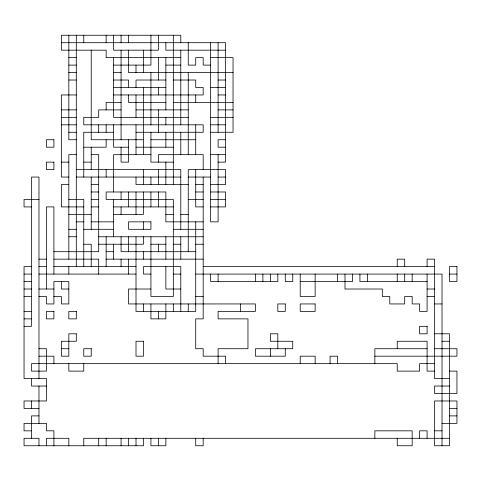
<?xml version="1.0" encoding="UTF-8"?>
<svg xmlns="http://www.w3.org/2000/svg" width="481" height="481" viewBox="0 0 481 481"><rect width="100%" height="100%" fill="white"/><g stroke="black" fill="none" stroke-linecap="round" stroke-linejoin="round"><path stroke-width="0.72" d="M61.37 42.707L225.571 42.707L225.571 162.133L218.109 162.133M225.571 50.174L165.861 50.174L165.861 42.707M68.831 57.636L76.299 57.636M180.79 57.636L106.151 57.636L106.151 50.174L61.37 50.174L61.37 35.245L180.79 35.245L180.79 42.707M210.642 57.636L233.038 57.636L233.038 132.275L210.642 132.275M68.831 65.103L76.299 65.103M113.618 65.103L150.932 65.103L150.932 35.245M165.861 65.103L180.79 65.103M210.642 65.103L203.18 65.103L203.18 57.636L195.719 57.636L195.719 65.103L188.251 65.103L188.251 42.707M68.831 72.565L76.299 72.565M113.618 72.565L121.08 72.565M233.038 72.565L128.541 72.565L128.541 50.174M68.831 80.026L76.299 80.026M113.618 80.026L128.541 80.026L128.541 87.494M165.861 80.026L136.009 80.026L136.009 87.494M173.328 80.026L195.719 80.026L195.719 87.494L203.18 87.494L203.18 94.955L113.618 94.955M218.109 80.026L225.571 80.026M113.618 87.494L165.861 87.494M210.642 87.494L225.571 87.494M76.299 94.955L61.37 94.955L61.37 177.056L68.831 177.056M218.109 94.955L225.571 94.955M121.08 102.417L106.151 102.417L106.151 109.884M165.861 102.417L128.541 102.417L128.541 94.955M173.328 102.417L233.038 102.417M61.37 109.884L76.299 109.884M121.08 109.884L98.689 109.884L98.689 117.346L83.76 117.346L83.76 124.813L203.18 124.813L203.18 132.275L136.009 132.275M136.009 109.884L188.251 109.884M218.109 109.884L233.038 109.884M61.37 117.346L76.299 117.346M188.251 117.346L113.618 117.346L113.618 57.636M210.642 117.346L233.038 117.346M61.37 124.813L76.299 124.813M210.642 124.813L225.571 124.813M68.831 132.275L76.299 132.275M113.618 132.275L83.76 132.275L83.76 177.056M76.299 139.737L68.831 139.737L68.831 35.245M143.47 139.737L91.222 139.737L91.222 50.174M150.932 139.737L195.719 139.737M225.571 139.737L218.109 139.737L218.109 147.204L225.571 147.204M83.76 147.204L106.151 147.204L106.151 139.737M128.541 147.204L113.618 147.204L113.618 124.813M136.009 147.204L173.328 147.204M76.299 154.666L68.831 154.666L68.831 259.157M91.222 154.666L98.689 154.666L98.689 251.695L53.908 251.695M150.932 154.666L113.618 154.666L113.618 191.985M210.642 154.666L225.571 154.666M61.37 162.133L68.831 162.133M83.76 162.133L91.222 162.133M173.328 162.133L150.932 162.133L150.932 132.275M76.299 169.595L180.79 169.595L180.79 229.305M76.299 177.056L180.79 177.056M188.251 177.056L210.642 177.056M218.109 177.056L225.571 177.056M68.831 184.524L61.37 184.524L61.37 206.914L83.76 206.914M91.222 184.524L98.689 184.524M188.251 184.524L136.009 184.524L136.009 177.056M195.719 184.524L203.18 184.524M210.642 184.524L225.571 184.524L225.571 169.595L188.251 169.595L188.251 251.695M91.222 191.985L98.689 191.985M195.719 191.985L203.18 191.985M210.642 191.985L225.571 191.985L225.571 206.914L210.642 206.914M38.979 199.447L24.05 199.447L24.05 206.914L31.512 206.914M68.831 199.447L83.76 199.447L83.76 266.624M91.222 199.447L98.689 199.447M188.251 199.447L203.18 199.447M210.642 199.447L225.571 199.447M91.222 206.914L98.689 206.914M113.618 206.914L173.328 206.914M203.18 206.914L195.719 206.914L195.719 169.595M68.831 214.376L91.222 214.376M113.618 214.376L143.47 214.376L143.47 191.985M165.861 214.376L173.328 214.376M180.79 214.376L188.251 214.376M76.299 221.843L83.76 221.843M91.222 221.843L113.618 221.843M203.18 221.843L165.861 221.843L165.861 191.985L106.151 191.985L106.151 199.447L173.328 199.447L173.328 296.476L150.932 296.476L150.932 236.766M68.831 229.305L76.299 229.305M83.76 229.305L113.618 229.305M173.328 229.305L203.18 229.305M68.831 236.766L76.299 236.766M98.689 236.766L203.18 236.766M83.76 244.234L91.222 244.234L91.222 266.624M98.689 244.234L143.47 244.234L143.47 236.766M150.932 244.234L165.861 244.234M173.328 244.234L180.79 244.234M195.719 244.234L203.18 244.234M106.151 251.695L113.618 251.695M195.719 251.695L121.08 251.695L121.08 236.766M38.979 259.157L46.441 259.157M53.908 259.157L98.689 259.157L98.689 274.086M106.151 259.157L203.18 259.157M31.512 266.624L24.05 266.624L24.05 378.583L46.441 378.583L46.441 400.974L24.05 400.974L24.05 408.435L38.979 408.435M38.979 266.624L46.441 266.624M53.908 266.624L136.009 266.624M203.18 266.624L434.559 266.624M24.05 274.086L31.512 274.086M38.979 274.086L136.009 274.086M150.932 274.086L143.47 274.086L143.47 266.624L180.79 266.624L180.79 311.405M173.328 274.086L180.79 274.086M195.719 274.086L442.021 274.086L442.021 445.755M449.488 274.086L456.95 274.086M24.05 281.553L31.512 281.553M300.21 281.553L352.459 281.553L352.459 274.086M427.092 281.553L359.92 281.553L359.92 274.086M24.05 289.015L31.512 289.015M38.979 289.015L53.908 289.015M68.831 289.015L61.37 289.015L61.37 281.553M150.932 289.015L128.541 289.015L128.541 303.944L255.429 303.944L255.429 311.405L218.109 311.405L218.109 318.867L247.962 318.867L247.962 348.725L218.109 348.725L218.109 363.654M180.79 289.015L165.861 289.015L165.861 266.624M427.092 289.015L434.559 289.015M24.05 296.476L31.512 296.476M38.979 296.476L46.441 296.476L46.441 303.944L53.908 303.944L53.908 281.553L68.831 281.553L68.831 303.944L61.37 303.944L61.37 296.476L53.908 296.476M195.719 296.476L203.18 296.476M427.092 296.476L434.559 296.476M434.559 303.944L442.021 303.944M24.05 311.405L31.512 311.405M24.05 318.867L31.512 318.867M24.05 326.334L31.512 326.334L31.512 177.056L38.979 177.056L38.979 378.583M434.559 333.796L449.488 333.796L449.488 445.755L434.559 445.755L434.559 400.974L456.95 400.974L456.95 423.364L442.021 423.364M442.021 341.263L449.488 341.263M38.979 348.725L46.441 348.725L46.441 371.116L31.512 371.116L31.512 363.654L397.24 363.654L397.24 371.116L419.63 371.116L419.63 363.654L434.559 363.654M61.37 348.725L68.831 348.725M427.092 348.725L374.849 348.725L374.849 363.654M434.559 348.725L456.95 348.725L456.95 356.187L374.849 356.187M38.979 356.187L53.908 356.187L53.908 363.654M434.559 371.116L427.092 371.116L427.092 341.263L397.24 341.263L397.24 348.725M449.488 371.116L456.95 371.116L456.95 393.506L434.559 393.506L434.559 386.045L449.488 386.045M449.488 378.583L434.559 378.583L434.559 259.157L427.092 259.157L427.092 266.624M46.441 386.045L31.512 386.045L31.512 378.583M449.488 408.435L456.95 408.435M38.979 415.897L31.512 415.897L31.512 438.293M449.488 415.897L456.95 415.897M31.512 430.826L24.05 430.826L24.05 423.364L46.441 423.364L46.441 430.826L53.908 430.826L53.908 445.755M434.559 430.826L442.021 430.826M449.488 438.293L83.76 438.293L83.76 445.755M427.092 274.086L427.092 311.405L419.63 311.405L419.63 303.944L412.169 303.944L412.169 296.476L404.701 296.476L404.701 303.944L389.778 303.944L389.778 296.476L382.311 296.476L382.311 289.015L344.991 289.015L344.991 274.086M427.092 438.293L427.092 430.826L419.63 430.826L419.63 438.293M412.169 274.086L412.169 281.553M404.701 266.624L404.701 259.157L397.24 259.157L397.24 266.624M404.701 274.086L404.701 281.553M397.24 274.086L397.24 281.553M397.24 438.293L397.24 445.755L412.169 445.755L412.169 430.826L374.849 430.826L374.849 438.293M367.382 274.086L367.382 281.553M337.53 274.086L337.53 281.553M337.53 363.654L337.53 356.187L330.068 356.187L330.068 363.654M315.139 274.086L315.139 296.476L300.21 296.476L300.21 274.086M315.139 363.654L315.139 356.187L300.21 356.187L300.21 363.654M292.749 274.086L292.749 281.553L285.281 281.553L285.281 274.086M285.281 348.725L285.281 356.187L255.429 356.187L255.429 348.725L292.749 348.725L292.749 341.263L270.358 341.263L270.358 333.796L277.82 333.796L277.82 348.725M277.82 274.086L277.82 281.553L210.642 281.553L210.642 274.086M270.358 274.086L270.358 281.553M270.358 348.725L270.358 356.187M262.891 274.086L262.891 281.553M255.429 274.086L255.429 281.553M240.5 303.944L240.5 311.405M225.571 363.654L225.571 356.187L203.18 356.187L203.18 348.725L195.719 348.725L195.719 318.867L203.18 318.867L203.18 177.056M218.109 42.707L218.109 132.275M218.109 154.666L218.109 221.843L210.642 221.843L210.642 42.707M218.109 274.086L218.109 281.553M203.18 169.595L203.18 154.666L158.399 154.666L158.399 162.133M203.18 438.293L203.18 445.755L195.719 445.755L195.719 438.293M195.719 94.955L195.719 102.417M195.719 124.813L195.719 154.666M195.719 221.843L195.719 311.405L136.009 311.405L136.009 236.766M188.251 72.565L188.251 154.666M188.251 303.944L188.251 311.405M180.79 50.174L180.79 124.813M180.79 132.275L180.79 154.666M180.79 236.766L180.79 259.157M173.328 35.245L173.328 184.524M173.328 303.944L173.328 311.405M165.861 57.636L165.861 109.884M165.861 117.346L165.861 124.813M165.861 132.275L165.861 147.204M165.861 162.133L165.861 184.524M165.861 236.766L165.861 259.157M165.861 303.944L165.861 318.867L150.932 318.867L150.932 303.944M165.861 438.293L165.861 445.755L150.932 445.755L150.932 438.293M158.399 35.245L158.399 50.174L113.618 50.174L113.618 35.245M158.399 57.636L158.399 80.026M158.399 87.494L158.399 94.955M158.399 109.884L158.399 132.275M158.399 169.595L158.399 184.524M158.399 191.985L158.399 206.914M158.399 244.234L158.399 251.695M158.399 311.405L158.399 318.867M158.399 438.293L158.399 445.755M150.932 72.565L150.932 124.813M150.932 177.056L150.932 184.524M150.932 191.985L150.932 206.914M143.47 50.174L143.47 72.565M143.47 87.494L143.47 154.666M143.47 169.595L143.47 184.524M143.47 221.843L143.47 229.305M143.47 251.695L143.47 259.157M143.47 303.944L143.47 311.405M143.47 438.293L143.47 445.755L24.05 445.755L24.05 438.293L38.979 438.293L38.979 445.755M136.009 65.103L136.009 72.565M136.009 94.955L136.009 117.346M136.009 124.813L136.009 154.666M136.009 191.985L136.009 214.376M136.009 438.293L136.009 445.755M128.541 35.245L128.541 42.707M128.541 139.737L128.541 162.133L121.08 162.133L121.08 147.204M128.541 191.985L128.541 206.914M128.541 236.766L128.541 251.695M128.541 259.157L128.541 274.086M128.541 438.293L128.541 445.755M121.08 35.245L121.08 42.707M121.08 50.174L121.08 139.737M121.08 191.985L121.08 199.447M121.08 206.914L121.08 214.376M121.08 259.157L121.08 266.624M121.08 438.293L121.08 445.755M113.618 199.447L113.618 236.766M113.618 244.234L113.618 259.157M106.151 35.245L106.151 42.707M106.151 124.813L106.151 132.275M106.151 169.595L106.151 177.056M106.151 236.766L106.151 266.624M106.151 438.293L106.151 445.755M98.689 124.813L98.689 132.275M98.689 438.293L98.689 445.755M91.222 147.204L91.222 169.595M91.222 177.056L91.222 229.305M83.76 35.245L83.76 42.707M83.76 363.654L83.76 371.116L68.831 371.116L68.831 363.654M76.299 35.245L76.299 266.624M68.831 266.624L68.831 274.086M68.831 445.755L68.831 438.293L46.441 438.293L46.441 445.755M53.908 274.086L53.908 206.914L46.441 206.914L46.441 289.015M38.979 386.045L38.979 423.364M31.512 400.974L31.512 408.435M53.908 139.737L46.441 139.737L46.441 147.204L53.908 147.204L53.908 139.737M53.908 162.133L46.441 162.133L46.441 169.595L53.908 169.595L53.908 162.133M150.932 221.843L128.541 221.843L128.541 229.305L150.932 229.305L150.932 221.843M456.95 266.624L449.488 266.624L449.488 281.553L456.95 281.553L456.95 266.624M285.281 303.944L277.82 303.944L277.82 311.405L285.281 311.405L285.281 303.944M315.139 303.944L300.21 303.944L300.21 311.405L315.139 311.405L315.139 303.944M53.908 311.405L46.441 311.405L46.441 318.867L53.908 318.867L53.908 311.405M76.299 311.405L68.831 311.405L68.831 318.867L76.299 318.867L76.299 311.405M427.092 326.334L419.63 326.334L419.63 333.796L427.092 333.796L427.092 326.334M76.299 333.796L68.831 333.796L68.831 356.187L61.37 356.187L61.37 341.263L76.299 341.263L76.299 333.796M143.47 341.263L136.009 341.263L136.009 356.187L143.47 356.187L143.47 341.263M91.222 348.725L83.76 348.725L83.76 356.187L91.222 356.187L91.222 348.725"/></g></svg>
